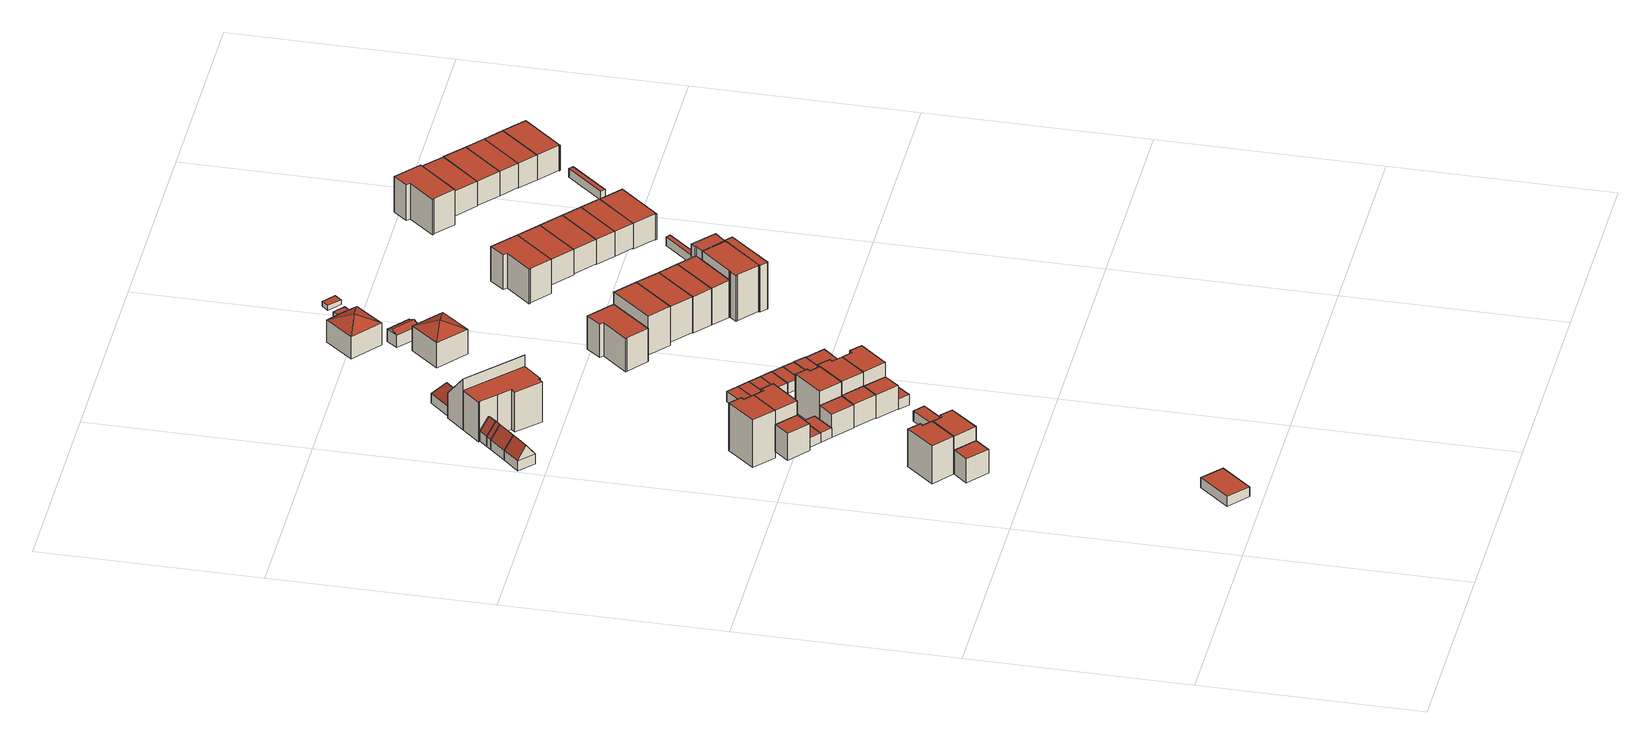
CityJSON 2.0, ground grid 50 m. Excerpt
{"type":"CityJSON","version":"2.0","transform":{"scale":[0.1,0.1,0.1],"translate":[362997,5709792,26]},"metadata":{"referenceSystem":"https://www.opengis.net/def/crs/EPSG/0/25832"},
"CityObjects":{
"building1":{"type":"Building","attributes":{"Geometrietyp2DReferenz":"3000","Gemeindeschluessel":"05513000","function":"31001_2463","roofType":"1000","measuredHeight":2.49},"address":[{"country":"Germany","locality":"Gelsenkirchen","thoroughfareNumber":"165","thoroughfareName":"Am Bugapark"}],"geometry":[{"type":"Solid","lod":"2","boundaries":[[[[0,1,2,3]],[[4,5,1,0]],[[6,7,5,4]],[[3,2,7,6]],[[4,0,3,6]],[[1,5,7,2]]]],"semantics":{"surfaces":[{"type":"WallSurface"},{"type":"RoofSurface"},{"type":"GroundSurface"}],"values":[[0,0,0,0,1,2]]}}]},
"building2":{"type":"Building","attributes":{"Geometrietyp2DReferenz":"3000","Gemeindeschluessel":"05513000","function":"31001_1010","roofType":"1000","measuredHeight":5.99,"storeysAboveGround":2},"address":[{"country":"Germany","locality":"Gelsenkirchen","thoroughfareNumber":"150","thoroughfareName":"Am Bugapark"}],"geometry":[{"type":"Solid","lod":"2","boundaries":[[[[8,9,10,11]],[[12,13,9,8]],[[14,15,13,12]],[[11,10,15,14]],[[12,8,11,14]],[[9,13,15,10]]]],"semantics":{"surfaces":[{"type":"WallSurface"},{"type":"RoofSurface"},{"type":"GroundSurface"}],"values":[[0,0,0,0,1,2]]}}]},
"building3":{"type":"Building","attributes":{"Geometrietyp2DReferenz":"3000","Gemeindeschluessel":"05513000","function":"31001_1010","roofType":"1000","measuredHeight":9.59,"storeysAboveGround":3},"address":[{"country":"Germany","locality":"Gelsenkirchen","thoroughfareNumber":"152","thoroughfareName":"Am Bugapark"}],"geometry":[{"type":"Solid","lod":"2","boundaries":[[[[16,17,18,19]],[[20,21,17,16]],[[22,23,21,20]],[[24,25,23,22]],[[26,27,25,24]],[[19,18,27,26]],[[24,22,20,16,19,26]],[[17,21,23,25,27,18]]]],"semantics":{"surfaces":[{"type":"WallSurface"},{"type":"RoofSurface"},{"type":"GroundSurface"}],"values":[[0,0,0,0,0,0,1,2]]}}]},
"building4":{"type":"Building","attributes":{"Geometrietyp2DReferenz":"3000","Gemeindeschluessel":"05513000","function":"31001_1010","roofType":"1000","measuredHeight":9.62,"storeysAboveGround":3},"address":[{"country":"Germany","locality":"Gelsenkirchen","thoroughfareNumber":"150a","thoroughfareName":"Am Bugapark"},{"country":"Germany","locality":"Gelsenkirchen","thoroughfareNumber":"150","thoroughfareName":"Am Bugapark"}],"geometry":[{"type":"Solid","lod":"2","boundaries":[[[[28,29,30,31]],[[32,33,29,28]],[[34,35,33,32]],[[36,37,35,34]],[[38,39,37,36]],[[31,30,39,38]],[[36,34,32,28,31,38]],[[29,33,35,37,39,30]]]],"semantics":{"surfaces":[{"type":"WallSurface"},{"type":"RoofSurface"},{"type":"GroundSurface"}],"values":[[0,0,0,0,0,0,1,2]]}}]},
"building5":{"type":"Building","attributes":{"Geometrietyp2DReferenz":"3000","Gemeindeschluessel":"05513000","function":"31001_1010","roofType":"1000","measuredHeight":6.78,"storeysAboveGround":2},"address":[{"country":"Germany","locality":"Gelsenkirchen","thoroughfareNumber":"146","thoroughfareName":"Am Bugapark"}],"geometry":[{"type":"Solid","lod":"2","boundaries":[[[[40,41,42,43]],[[44,45,41,40]],[[46,47,45,44]],[[43,42,47,46]],[[44,40,43,46]],[[41,45,47,42]]]],"semantics":{"surfaces":[{"type":"WallSurface"},{"type":"RoofSurface"},{"type":"GroundSurface"}],"values":[[0,0,0,0,1,2]]}}]},
"building6":{"type":"Building","attributes":{"Geometrietyp2DReferenz":"3000","Gemeindeschluessel":"05513000","function":"31001_1010","roofType":"1000","measuredHeight":12.05,"storeysAboveGround":3},"address":[{"country":"Germany","locality":"Gelsenkirchen","thoroughfareNumber":"148","thoroughfareName":"Am Bugapark"}],"geometry":[{"type":"Solid","lod":"2","boundaries":[[[[48,49,50,51]],[[52,53,49,48]],[[54,55,53,52]],[[56,57,55,54]],[[58,59,57,56]],[[51,50,59,58]],[[56,54,52,48,51,58]],[[49,53,55,57,59,50]]]],"semantics":{"surfaces":[{"type":"WallSurface"},{"type":"RoofSurface"},{"type":"GroundSurface"}],"values":[[0,0,0,0,0,0,1,2]]}}]},
"building7":{"type":"Building","attributes":{"Geometrietyp2DReferenz":"3000","Gemeindeschluessel":"05513000","function":"31001_2463","roofType":"1000","measuredHeight":2.46},"address":[{"country":"Germany","locality":"Gelsenkirchen","thoroughfareNumber":"146","thoroughfareName":"Am Bugapark"}],"geometry":[{"type":"Solid","lod":"2","boundaries":[[[[60,61,62,63]],[[64,65,61,60]],[[66,67,65,64]],[[63,62,67,66]],[[64,60,63,66]],[[61,65,67,62]]]],"semantics":{"surfaces":[{"type":"WallSurface"},{"type":"RoofSurface"},{"type":"GroundSurface"}],"values":[[0,0,0,0,1,2]]}}]},
"building8":{"type":"Building","attributes":{"Geometrietyp2DReferenz":"3000","Gemeindeschluessel":"05513000","function":"31001_2463","roofType":"1000","measuredHeight":2.48},"address":[{"country":"Germany","locality":"Gelsenkirchen","thoroughfareNumber":"144","thoroughfareName":"Am Bugapark"}],"geometry":[{"type":"Solid","lod":"2","boundaries":[[[[68,69,61,60]],[[70,71,69,68]],[[64,65,71,70]],[[60,61,65,64]],[[70,68,60,64]],[[69,71,65,61]]]],"semantics":{"surfaces":[{"type":"WallSurface"},{"type":"RoofSurface"},{"type":"GroundSurface"}],"values":[[0,0,0,0,1,2]]}}]},
"building9":{"type":"Building","attributes":{"Geometrietyp2DReferenz":"3000","Gemeindeschluessel":"05513000","function":"31001_1010","roofType":"1000","measuredHeight":10.82,"storeysAboveGround":3},"address":[{"country":"Germany","locality":"Gelsenkirchen","thoroughfareNumber":"146","thoroughfareName":"Am Bugapark"}],"geometry":[{"type":"Solid","lod":"2","boundaries":[[[[72,73,74,54]],[[75,76,73,72]],[[77,78,76,75]],[[79,80,78,77]],[[56,81,80,79]],[[54,74,81,56]],[[79,77,75,72,54,56]],[[73,76,78,80,81,74]]]],"semantics":{"surfaces":[{"type":"WallSurface"},{"type":"RoofSurface"},{"type":"GroundSurface"}],"values":[[0,0,0,0,0,0,1,2]]}}]},
"building10":{"type":"Building","attributes":{"Geometrietyp2DReferenz":"3000","Gemeindeschluessel":"05513000","function":"31001_1010","roofType":"1000","measuredHeight":5.93,"storeysAboveGround":2},"address":[{"country":"Germany","locality":"Gelsenkirchen","thoroughfareNumber":"144","thoroughfareName":"Am Bugapark"}],"geometry":[{"type":"Solid","lod":"2","boundaries":[[[[82,83,84,85]],[[86,87,83,82]],[[88,71,87,86]],[[85,84,71,88]],[[86,82,85,88]],[[83,87,71,84]]]],"semantics":{"surfaces":[{"type":"WallSurface"},{"type":"RoofSurface"},{"type":"GroundSurface"}],"values":[[0,0,0,0,1,2]]}}]},
"building11":{"type":"Building","attributes":{"Geometrietyp2DReferenz":"3000","Gemeindeschluessel":"05513000","function":"31001_2463","roofType":"1000","measuredHeight":2.46},"address":[{"country":"Germany","locality":"Gelsenkirchen","thoroughfareNumber":"142","thoroughfareName":"Am Bugapark"}],"geometry":[{"type":"Solid","lod":"2","boundaries":[[[[89,90,91,92]],[[93,94,90,89]],[[95,96,94,93]],[[92,91,96,95]],[[93,89,92,95]],[[90,94,96,91]]]],"semantics":{"surfaces":[{"type":"WallSurface"},{"type":"RoofSurface"},{"type":"GroundSurface"}],"values":[[0,0,0,0,1,2]]}}]},
"building12":{"type":"Building","attributes":{"Geometrietyp2DReferenz":"3000","Gemeindeschluessel":"05513000","function":"31001_1010","roofType":"1000","measuredHeight":5.94,"storeysAboveGround":2},"address":[{"country":"Germany","locality":"Gelsenkirchen","thoroughfareNumber":"142","thoroughfareName":"Am Bugapark"}],"geometry":[{"type":"Solid","lod":"2","boundaries":[[[[97,98,99,100]],[[101,102,98,97]],[[103,104,102,101]],[[100,99,104,103]],[[101,97,100,103]],[[98,102,104,99]]]],"semantics":{"surfaces":[{"type":"WallSurface"},{"type":"RoofSurface"},{"type":"GroundSurface"}],"values":[[0,0,0,0,1,2]]}}]},
"building13":{"type":"Building","attributes":{"Geometrietyp2DReferenz":"3000","Gemeindeschluessel":"05513000","function":"31001_1010","roofType":"1000","measuredHeight":9.62,"storeysAboveGround":3},"address":[{"country":"Germany","locality":"Gelsenkirchen","thoroughfareNumber":"144","thoroughfareName":"Am Bugapark"}],"geometry":[{"type":"Solid","lod":"2","boundaries":[[[[105,106,107,108]],[[109,110,106,105]],[[111,112,110,109]],[[113,114,112,111]],[[115,116,114,113]],[[117,118,116,115]],[[108,107,118,117]],[[115,113,111,109,105,108,117]],[[106,110,112,114,116,118,107]]]],"semantics":{"surfaces":[{"type":"WallSurface"},{"type":"RoofSurface"},{"type":"GroundSurface"}],"values":[[0,0,0,0,0,0,0,1,2]]}}]},
"building14":{"type":"Building","attributes":{"Geometrietyp2DReferenz":"3000","Gemeindeschluessel":"05513000","function":"31001_2140","roofType":"3100","measuredHeight":5.55},"address":[{"country":"Germany","locality":"Gelsenkirchen","thoroughfareNumber":"25","thoroughfareName":"Nordsternstraße"}],"geometry":[{"type":"Solid","lod":"2","boundaries":[[[[119,120,121,122]],[[123,124,120,119]],[[125,126,124,123]],[[122,121,126,125]],[[119,127,123]],[[125,128,122]],[[122,128,127,119]],[[123,127,128,125]],[[120,124,126,121]]]],"semantics":{"surfaces":[{"type":"WallSurface"},{"type":"RoofSurface"},{"type":"GroundSurface"}],"values":[[0,0,0,0,0,0,1,1,2]]}}]},
"building15":{"type":"Building","attributes":{"Geometrietyp2DReferenz":"3000","Gemeindeschluessel":"05513000","function":"31001_1010","roofType":"1000","measuredHeight":5.93,"storeysAboveGround":2},"address":[{"country":"Germany","locality":"Gelsenkirchen","thoroughfareNumber":"140","thoroughfareName":"Am Bugapark"}],"geometry":[{"type":"Solid","lod":"2","boundaries":[[[[129,130,131,132]],[[133,134,130,129]],[[135,136,134,133]],[[132,131,136,135]],[[133,129,132,135]],[[130,134,136,131]]]],"semantics":{"surfaces":[{"type":"WallSurface"},{"type":"RoofSurface"},{"type":"GroundSurface"}],"values":[[0,0,0,0,1,2]]}}]},
"building16":{"type":"Building","attributes":{"Geometrietyp2DReferenz":"3000","Gemeindeschluessel":"05513000","function":"31001_1010","roofType":"1000","measuredHeight":9.62,"storeysAboveGround":3},"address":[{"country":"Germany","locality":"Gelsenkirchen","thoroughfareNumber":"142","thoroughfareName":"Am Bugapark"}],"geometry":[{"type":"Solid","lod":"2","boundaries":[[[[137,138,139,140]],[[141,142,138,137]],[[143,144,142,141]],[[145,146,144,143]],[[147,148,146,145]],[[140,139,148,147]],[[145,143,141,137,140,147]],[[138,142,144,146,148,139]]]],"semantics":{"surfaces":[{"type":"WallSurface"},{"type":"RoofSurface"},{"type":"GroundSurface"}],"values":[[0,0,0,0,0,0,1,2]]}}]},
"building17":{"type":"Building","attributes":{"Geometrietyp2DReferenz":"3000","Gemeindeschluessel":"05513000","function":"31001_2463","roofType":"1000","measuredHeight":2.64},"address":[{"country":"Germany","locality":"Gelsenkirchen","thoroughfareNumber":"140","thoroughfareName":"Am Bugapark"}],"geometry":[{"type":"Solid","lod":"2","boundaries":[[[[149,150,151,152]],[[153,154,150,149]],[[155,156,154,153]],[[152,151,156,155]],[[153,149,152,155]],[[150,154,156,151]]]],"semantics":{"surfaces":[{"type":"WallSurface"},{"type":"RoofSurface"},{"type":"GroundSurface"}],"values":[[0,0,0,0,1,2]]}}]},
"building18":{"type":"Building","attributes":{"Geometrietyp2DReferenz":"3000","Gemeindeschluessel":"05513000","function":"31001_2140","roofType":"3100","measuredHeight":5.56},"address":[{"country":"Germany","locality":"Gelsenkirchen","thoroughfareNumber":"24","thoroughfareName":"Nordsternstraße"}],"geometry":[{"type":"Solid","lod":"2","boundaries":[[[[122,121,157,158]],[[125,126,121,122]],[[159,160,126,125]],[[158,157,160,159]],[[122,128,125]],[[159,161,158]],[[158,161,128,122]],[[125,128,161,159]],[[121,126,160,157]]]],"semantics":{"surfaces":[{"type":"WallSurface"},{"type":"RoofSurface"},{"type":"GroundSurface"}],"values":[[0,0,0,0,0,0,1,1,2]]}}]},
"building19":{"type":"Building","attributes":{"Geometrietyp2DReferenz":"3000","Gemeindeschluessel":"05513000","function":"31001_2463","roofType":"1000","measuredHeight":2.56},"address":[{"country":"Germany","locality":"Gelsenkirchen","thoroughfareNumber":"148","thoroughfareName":"Am Bugapark"}],"geometry":[{"type":"Solid","lod":"2","boundaries":[[[[162,163,164,165]],[[166,167,163,162]],[[168,169,167,166]],[[165,164,169,168]],[[166,162,165,168]],[[163,167,169,164]]]],"semantics":{"surfaces":[{"type":"WallSurface"},{"type":"RoofSurface"},{"type":"GroundSurface"}],"values":[[0,0,0,0,1,2]]}}]},
"building20":{"type":"Building","attributes":{"Geometrietyp2DReferenz":"3000","Gemeindeschluessel":"05513000","function":"31001_1010","roofType":"1000","measuredHeight":9.62,"storeysAboveGround":3},"address":[{"country":"Germany","locality":"Gelsenkirchen","thoroughfareNumber":"140","thoroughfareName":"Am Bugapark"}],"geometry":[{"type":"Solid","lod":"2","boundaries":[[[[170,171,144,143]],[[172,173,171,170]],[[174,175,173,172]],[[176,177,175,174]],[[178,179,177,176]],[[143,144,179,178]],[[176,174,172,170,143,178]],[[171,173,175,177,179,144]]]],"semantics":{"surfaces":[{"type":"WallSurface"},{"type":"RoofSurface"},{"type":"GroundSurface"}],"values":[[0,0,0,0,0,0,1,2]]}}]},
"building21":{"type":"Building","attributes":{"Geometrietyp2DReferenz":"3000","Gemeindeschluessel":"05513000","function":"31001_2463","roofType":"1000","measuredHeight":2.57},"address":[{"country":"Germany","locality":"Gelsenkirchen","thoroughfareNumber":"148","thoroughfareName":"Am Bugapark"}],"geometry":[{"type":"Solid","lod":"2","boundaries":[[[[180,181,163,162]],[[182,183,181,180]],[[166,167,183,182]],[[162,163,167,166]],[[182,180,162,166]],[[181,183,167,163]]]],"semantics":{"surfaces":[{"type":"WallSurface"},{"type":"RoofSurface"},{"type":"GroundSurface"}],"values":[[0,0,0,0,1,2]]}}]},
"building22":{"type":"Building","attributes":{"Geometrietyp2DReferenz":"3000","Gemeindeschluessel":"05513000","function":"51009_1610","roofType":"3100","measuredHeight":5.55},"geometry":[{"type":"Solid","lod":"2","boundaries":[[[[158,157,184,185]],[[159,160,157,158]],[[186,187,160,159]],[[185,184,187,186]],[[158,161,159]],[[186,188,185]],[[185,188,161,158]],[[159,161,188,186]],[[157,160,187,184]]]],"semantics":{"surfaces":[{"type":"WallSurface"},{"type":"RoofSurface"},{"type":"GroundSurface"}],"values":[[0,0,0,0,0,0,1,1,2]]}}]},
"building23":{"type":"Building","attributes":{"Geometrietyp2DReferenz":"3000","Gemeindeschluessel":"05513000","function":"31001_2463","roofType":"1000","measuredHeight":2.57},"address":[{"country":"Germany","locality":"Gelsenkirchen","thoroughfareNumber":"148","thoroughfareName":"Am Bugapark"}],"geometry":[{"type":"Solid","lod":"2","boundaries":[[[[189,190,181,180]],[[191,192,190,189]],[[193,194,192,191]],[[180,181,194,193]],[[191,189,180,193]],[[190,192,194,181]]]],"semantics":{"surfaces":[{"type":"WallSurface"},{"type":"RoofSurface"},{"type":"GroundSurface"}],"values":[[0,0,0,0,1,2]]}}]},
"building24":{"type":"Building","attributes":{"Geometrietyp2DReferenz":"3000","Gemeindeschluessel":"05513000","function":"31001_2140","roofType":"3100","measuredHeight":5.54},"address":[{"country":"Germany","locality":"Gelsenkirchen","thoroughfareNumber":"24","thoroughfareName":"Nordsternstraße"}],"geometry":[{"type":"Solid","lod":"2","boundaries":[[[[185,184,195,196]],[[186,187,184,185]],[[197,198,187,186]],[[196,195,198,197]],[[185,188,186]],[[197,199,196]],[[196,199,188,185]],[[186,188,199,197]],[[184,187,198,195]]]],"semantics":{"surfaces":[{"type":"WallSurface"},{"type":"RoofSurface"},{"type":"GroundSurface"}],"values":[[0,0,0,0,0,0,1,1,2]]}}]},
"building25":{"type":"Building","attributes":{"Geometrietyp2DReferenz":"3000","Gemeindeschluessel":"05513000","function":"31001_2463","roofType":"1000","measuredHeight":2.56},"address":[{"country":"Germany","locality":"Gelsenkirchen","thoroughfareNumber":"148","thoroughfareName":"Am Bugapark"}],"geometry":[{"type":"Solid","lod":"2","boundaries":[[[[200,201,202,189]],[[203,204,201,200]],[[205,206,204,203]],[[191,207,206,205]],[[189,202,207,191]],[[205,203,200,189,191]],[[201,204,206,207,202]]]],"semantics":{"surfaces":[{"type":"WallSurface"},{"type":"RoofSurface"},{"type":"GroundSurface"}],"values":[[0,0,0,0,0,1,2]]}}]},
"building26":{"type":"Building","attributes":{"Geometrietyp2DReferenz":"3000","Gemeindeschluessel":"05513000","function":"31001_2463","roofType":"1000","measuredHeight":2.57},"address":[{"country":"Germany","locality":"Gelsenkirchen","thoroughfareNumber":"148","thoroughfareName":"Am Bugapark"}],"geometry":[{"type":"Solid","lod":"2","boundaries":[[[[208,209,210,203]],[[211,212,209,208]],[[205,213,212,211]],[[203,210,213,205]],[[211,208,203,205]],[[209,212,213,210]]]],"semantics":{"surfaces":[{"type":"WallSurface"},{"type":"RoofSurface"},{"type":"GroundSurface"}],"values":[[0,0,0,0,1,2]]}}]},
"building27":{"type":"Building","attributes":{"Geometrietyp2DReferenz":"3000","Gemeindeschluessel":"05513000","function":"31001_2463","roofType":"1000","measuredHeight":2.58},"address":[{"country":"Germany","locality":"Gelsenkirchen","thoroughfareNumber":"142","thoroughfareName":"Am Bugapark"}],"geometry":[{"type":"Solid","lod":"2","boundaries":[[[[214,215,209,208]],[[216,217,215,214]],[[211,212,217,216]],[[208,209,212,211]],[[216,214,208,211]],[[215,217,212,209]]]],"semantics":{"surfaces":[{"type":"WallSurface"},{"type":"RoofSurface"},{"type":"GroundSurface"}],"values":[[0,0,0,0,1,2]]}}]},
"building28":{"type":"Building","attributes":{"Geometrietyp2DReferenz":"3000","Gemeindeschluessel":"05513000","function":"31001_2463","roofType":"1000","measuredHeight":2.54},"address":[{"country":"Germany","locality":"Gelsenkirchen","thoroughfareNumber":"142","thoroughfareName":"Am Bugapark"}],"geometry":[{"type":"Solid","lod":"2","boundaries":[[[[218,219,220,221]],[[222,223,219,218]],[[216,224,223,222]],[[221,220,224,216]],[[222,218,221,216]],[[219,223,224,220]]]],"semantics":{"surfaces":[{"type":"WallSurface"},{"type":"RoofSurface"},{"type":"GroundSurface"}],"values":[[0,0,0,0,1,2]]}}]},
"building29":{"type":"Building","attributes":{"Geometrietyp2DReferenz":"3000","Gemeindeschluessel":"05513000","function":"31001_1010","roofType":"9999","measuredHeight":10.12,"storeysAboveGround":3},"address":[{"country":"Germany","locality":"Gelsenkirchen","thoroughfareNumber":"24","thoroughfareName":"Nordsternstraße"}],"geometry":[{"type":"Solid","lod":"2","boundaries":[[[[225,226,227,228,229,230,231,232,233,234]],[[232,235,236,233]],[[231,237,235,232]],[[230,238,237,231]],[[229,239,238,230]],[[228,240,239,229]],[[227,241,240,228]],[[226,242,241,227]],[[225,243,242,226]],[[234,244,243,225]],[[233,236,244,234]],[[235,237,238,239,240,241,242,243,244,236]]]],"semantics":{"surfaces":[{"type":"RoofSurface"},{"type":"WallSurface"},{"type":"GroundSurface"}],"values":[[0,1,1,1,1,1,1,1,1,1,1,2]]}}]},
"building30":{"type":"Building","attributes":{"Geometrietyp2DReferenz":"3000","Gemeindeschluessel":"05513000","function":"51009_1611","roofType":"1000","measuredHeight":2.33},"geometry":[{"type":"Solid","lod":"2","boundaries":[[[[245,246,247,248]],[[249,250,246,245]],[[251,252,250,249]],[[253,254,252,251]],[[248,247,254,253]],[[251,249,245,248,253]],[[246,250,252,254,247]]]],"semantics":{"surfaces":[{"type":"WallSurface"},{"type":"RoofSurface"},{"type":"GroundSurface"}],"values":[[0,0,0,0,0,1,2]]}}]},
"building31":{"type":"Building","attributes":{"Geometrietyp2DReferenz":"3000","Gemeindeschluessel":"05513000","function":"31001_1010","roofType":"2100","measuredHeight":12.99,"storeysAboveGround":3},"address":[{"country":"Germany","locality":"Gelsenkirchen","thoroughfareNumber":"23","thoroughfareName":"Nordsternstraße"}],"geometry":[{"type":"Solid","lod":"2","boundaries":[[[[255,235,256,257]],[[258,236,235,255]],[[259,260,236,258]],[[261,262,260,259]],[[263,264,262,261]],[[265,266,264,263]],[[267,268,266,265]],[[269,270,268,267]],[[271,272,270,269]],[[257,256,272,271]],[[269,267,265,263,261,259,258,255,257,271]],[[235,236,260,262,264,266,268,270,272,256]]]],"semantics":{"surfaces":[{"type":"WallSurface"},{"type":"RoofSurface"},{"type":"GroundSurface"}],"values":[[0,0,0,0,0,0,0,0,0,0,1,2]]}}]},
"building32":{"type":"Building","attributes":{"Geometrietyp2DReferenz":"3000","Gemeindeschluessel":"05513000","function":"31001_1310","roofType":"5000","measuredHeight":5.5,"storeysAboveGround":1},"address":[{"country":"Germany","locality":"Gelsenkirchen","thoroughfareNumber":"23","thoroughfareName":"Nordsternstraße"}],"geometry":[{"type":"Solid","lod":"2","boundaries":[[[[273,274,262,275]],[[276,277,274,273]],[[278,264,277,276]],[[275,262,264,278]],[[273,279,276]],[[278,280,275]],[[275,280,279,273]],[[276,279,280,278]],[[274,277,264,262]]]],"semantics":{"surfaces":[{"type":"WallSurface"},{"type":"RoofSurface"},{"type":"GroundSurface"}],"values":[[0,0,0,0,1,0,1,1,2]]}}]},
"building33":{"type":"Building","attributes":{"Geometrietyp2DReferenz":"3000","Gemeindeschluessel":"05513000","function":"31001_1010","roofType":"1000","measuredHeight":8.45,"storeysAboveGround":2},"address":[{"country":"Germany","locality":"Gelsenkirchen","thoroughfareNumber":"138","thoroughfareName":"Am Bugapark"}],"geometry":[{"type":"Solid","lod":"2","boundaries":[[[[281,282,283,284]],[[285,286,282,281]],[[287,288,286,285]],[[289,290,288,287]],[[291,292,290,289]],[[293,294,292,291]],[[295,296,294,293]],[[284,283,296,295]],[[293,291,289,287,285,281,284,295]],[[282,286,288,290,292,294,296,283]]]],"semantics":{"surfaces":[{"type":"WallSurface"},{"type":"RoofSurface"},{"type":"GroundSurface"}],"values":[[0,0,0,0,0,0,0,0,1,2]]}}]},
"building34":{"type":"Building","attributes":{"Geometrietyp2DReferenz":"3000","Gemeindeschluessel":"05513000","function":"31001_1010","roofType":"1000","measuredHeight":9.75,"storeysAboveGround":3},"address":[{"country":"Germany","locality":"Gelsenkirchen","thoroughfareNumber":"136","thoroughfareName":"Am Bugapark"}],"geometry":[{"type":"Solid","lod":"2","boundaries":[[[[297,298,299,300]],[[301,302,298,297]],[[303,304,302,301]],[[300,299,304,303]],[[301,297,300,303]],[[298,302,304,299]]]],"semantics":{"surfaces":[{"type":"WallSurface"},{"type":"RoofSurface"},{"type":"GroundSurface"}],"values":[[0,0,0,0,1,2]]}}]},
"building35":{"type":"Building","attributes":{"Geometrietyp2DReferenz":"3000","Gemeindeschluessel":"05513000","function":"31001_1010","roofType":"1000","measuredHeight":9.12,"storeysAboveGround":3},"address":[{"country":"Germany","locality":"Gelsenkirchen","thoroughfareNumber":"134a","thoroughfareName":"Am Bugapark"},{"country":"Germany","locality":"Gelsenkirchen","thoroughfareNumber":"134","thoroughfareName":"Am Bugapark"}],"geometry":[{"type":"Solid","lod":"2","boundaries":[[[[305,306,307,297]],[[308,309,306,305]],[[310,311,309,308]],[[297,307,311,310]],[[308,305,297,310]],[[306,309,311,307]]]],"semantics":{"surfaces":[{"type":"WallSurface"},{"type":"RoofSurface"},{"type":"GroundSurface"}],"values":[[0,0,0,0,1,2]]}}]},
"building36":{"type":"Building","attributes":{"Geometrietyp2DReferenz":"3000","Gemeindeschluessel":"05513000","function":"31001_1010","roofType":"1000","measuredHeight":9.18,"storeysAboveGround":3},"address":[{"country":"Germany","locality":"Gelsenkirchen","thoroughfareNumber":"132","thoroughfareName":"Am Bugapark"}],"geometry":[{"type":"Solid","lod":"2","boundaries":[[[[312,313,314,315]],[[316,317,313,312]],[[318,319,317,316]],[[315,314,319,318]],[[316,312,315,318]],[[313,317,319,314]]]],"semantics":{"surfaces":[{"type":"WallSurface"},{"type":"RoofSurface"},{"type":"GroundSurface"}],"values":[[0,0,0,0,1,2]]}}]},
"building37":{"type":"Building","attributes":{"Geometrietyp2DReferenz":"3000","Gemeindeschluessel":"05513000","function":"31001_1010","roofType":"1000","measuredHeight":9.25,"storeysAboveGround":3},"address":[{"country":"Germany","locality":"Gelsenkirchen","thoroughfareNumber":"130","thoroughfareName":"Am Bugapark"}],"geometry":[{"type":"Solid","lod":"2","boundaries":[[[[320,321,322,312]],[[323,324,321,320]],[[325,326,324,323]],[[327,328,326,325]],[[329,330,328,327]],[[331,332,330,329]],[[312,322,332,331]],[[329,327,325,323,320,312,331]],[[321,324,326,328,330,332,322]]]],"semantics":{"surfaces":[{"type":"WallSurface"},{"type":"RoofSurface"},{"type":"GroundSurface"}],"values":[[0,0,0,0,0,0,0,1,2]]}}]},
"building38":{"type":"Building","attributes":{"Geometrietyp2DReferenz":"3000","Gemeindeschluessel":"05513000","function":"31001_1010","roofType":"3500","measuredHeight":8.28,"storeysAboveGround":2},"address":[{"country":"Germany","locality":"Gelsenkirchen","thoroughfareNumber":"22","thoroughfareName":"Nordsternstraße"}],"geometry":[{"type":"Solid","lod":"2","boundaries":[[[[333,334,335,336]],[[337,338,334,333]],[[339,340,338,337]],[[336,335,340,339]],[[336,341,333]],[[333,341,337]],[[337,341,339]],[[339,341,336]],[[334,338,340,335]]]],"semantics":{"surfaces":[{"type":"WallSurface"},{"type":"RoofSurface"},{"type":"GroundSurface"}],"values":[[0,0,0,0,1,1,1,1,2]]}}]},
"building39":{"type":"Building","attributes":{"Gemeindeschluessel":"05513000","Geometrietyp2DReferenz":"3000","function":"31001_1010"},"address":[{"country":"Germany","locality":"Gelsenkirchen","thoroughfareNumber":"128b","thoroughfareName":"Am Bugapark"},{"country":"Germany","locality":"Gelsenkirchen","thoroughfareNumber":"128","thoroughfareName":"Am Bugapark"},{"country":"Germany","locality":"Gelsenkirchen","thoroughfareNumber":"128a","thoroughfareName":"Am Bugapark"}],"children":["building39-1","building39-2"]},
"building39-1":{"type":"BuildingPart","attributes":{"roofType":"1000","measuredHeight":11.68,"storeysAboveGround":4},"parents":["building39"],"geometry":[{"type":"Solid","lod":"2","boundaries":[[[[342,343,344,345]],[[346,347,343,342]],[[348,349,347,346]],[[350,351,349,348]],[[352,353,351,350]],[[354,355,353,352]],[[356,330,355,354]],[[357,328,330,356]],[[358,326,328,357]],[[359,360,326,358]],[[345,344,361,362]],[[359,358,357,356,354,352,350,348,346,342,345,362]],[[343,347,349,351,353,355,330,328,326,360,361,344]],[[359,362,361,360]]]],"semantics":{"surfaces":[{"type":"WallSurface"},{"type":"RoofSurface"},{"type":"GroundSurface"},{"type":"ClosureSurface"}],"values":[[0,0,0,0,0,0,0,0,0,0,0,1,2,3]]}}]},
"building39-2":{"type":"BuildingPart","attributes":{"roofType":"1000","measuredHeight":11.83,"storeysAboveGround":4},"address":[{"country":"Germany","locality":"Gelsenkirchen","thoroughfareNumber":"128b","thoroughfareName":"Am Bugapark"}],"parents":["building39"],"geometry":[{"type":"MultiSurface","lod":"2","boundaries":[[[363,364,365,366]],[[367,368,364,363]],[[369,370,368,367]],[[371,372,370,369]],[[373,374,372,371]],[[375,376,374,373]],[[371,369,367,363,366,375,373]],[[365,364,368,370,372,374,376]],[[361,360,365,376]],[[375,366,359,362]],[[362,359,360,361]]],"semantics":{"surfaces":[{"type":"WallSurface"},{"type":"RoofSurface"},{"type":"GroundSurface"},{"type":"ClosureSurface"}],"values":[0,0,0,0,0,0,1,2,0,0,3]}}]},
"building40":{"type":"Building","attributes":{"Gemeindeschluessel":"05513000","Geometrietyp2DReferenz":"3000","function":"31001_1010"},"address":[{"country":"Germany","locality":"Gelsenkirchen","thoroughfareNumber":"21","thoroughfareName":"Nordsternstraße"}],"children":["building40-1","building40-2"]},
"building40-1":{"type":"BuildingPart","attributes":{"roofType":"3500","measuredHeight":7.46,"storeysAboveGround":2},"parents":["building40"],"geometry":[{"type":"MultiSurface","lod":"2","boundaries":[[[377,378,379,380]],[[381,382,378,377]],[[383,384,382,381]],[[385,386,387,388]],[[380,379,386,385]],[[381,377,389]],[[377,380,389]],[[380,385,389]],[[385,388,383,381,389]],[[378,382,384,387,386,379]],[[390,391,387,384]],[[383,388,392,393]],[[393,392,391,390]]],"semantics":{"surfaces":[{"type":"WallSurface"},{"type":"RoofSurface"},{"type":"GroundSurface"},{"type":"ClosureSurface"}],"values":[0,0,0,0,0,1,1,1,1,2,0,0,3]}}]},
"building40-2":{"type":"BuildingPart","attributes":{"roofType":"1000","measuredHeight":5.38,"storeysAboveGround":2},"address":[{"country":"Germany","locality":"Gelsenkirchen","thoroughfareNumber":"21","thoroughfareName":"Nordsternstraße"}],"parents":["building40"],"geometry":[{"type":"Solid","lod":"2","boundaries":[[[[394,395,396,397]],[[392,391,395,394]],[[397,396,390,393]],[[392,394,397,393]],[[395,391,390,396]],[[392,393,390,391]]]],"semantics":{"surfaces":[{"type":"WallSurface"},{"type":"RoofSurface"},{"type":"GroundSurface"},{"type":"ClosureSurface"}],"values":[[0,0,0,1,2,3]]}}]},
"building41":{"type":"Building","attributes":{"Geometrietyp2DReferenz":"3000","Gemeindeschluessel":"05513000","function":"31001_2463","roofType":"3100","measuredHeight":3.84,"storeysAboveGround":1},"address":[{"country":"Germany","locality":"Gelsenkirchen","thoroughfareNumber":"21","thoroughfareName":"Nordsternstraße"}],"geometry":[{"type":"Solid","lod":"2","boundaries":[[[[398,399,400,401]],[[402,403,399,398]],[[404,405,403,402]],[[401,400,405,404]],[[398,406,402]],[[404,407,401]],[[401,407,406,398]],[[402,406,407,404]],[[399,403,405,400]]]],"semantics":{"surfaces":[{"type":"WallSurface"},{"type":"RoofSurface"},{"type":"GroundSurface"}],"values":[[0,0,0,0,0,0,1,1,2]]}}]},
"building42":{"type":"Building","attributes":{"Geometrietyp2DReferenz":"3000","Gemeindeschluessel":"05513000","function":"51009_1610","roofType":"1000","measuredHeight":11.81},"geometry":[{"type":"Solid","lod":"2","boundaries":[[[[408,409,410,411]],[[412,413,409,408]],[[414,415,413,412]],[[363,364,415,414]],[[366,365,364,363]],[[416,417,365,366]],[[411,410,417,416]],[[366,363,414,412,408,411,416]],[[409,413,415,364,365,417,410]]]],"semantics":{"surfaces":[{"type":"WallSurface"},{"type":"RoofSurface"},{"type":"GroundSurface"}],"values":[[0,0,0,0,0,0,0,1,2]]}}]},
"building43":{"type":"Building","attributes":{"Geometrietyp2DReferenz":"3000","Gemeindeschluessel":"05513000","function":"31001_1010","roofType":"1000","measuredHeight":8.71,"storeysAboveGround":2},"address":[{"country":"Germany","locality":"Gelsenkirchen","thoroughfareNumber":"126","thoroughfareName":"Am Bugapark"}],"geometry":[{"type":"Solid","lod":"2","boundaries":[[[[418,419,420,421]],[[422,423,419,418]],[[424,425,423,422]],[[426,427,425,424]],[[428,429,427,426]],[[430,431,429,428]],[[432,433,431,430]],[[421,420,433,432]],[[430,428,426,424,422,418,421,432]],[[419,423,425,427,429,431,433,420]]]],"semantics":{"surfaces":[{"type":"WallSurface"},{"type":"RoofSurface"},{"type":"GroundSurface"}],"values":[[0,0,0,0,0,0,0,0,1,2]]}}]},
"building44":{"type":"Building","attributes":{"Geometrietyp2DReferenz":"3000","Gemeindeschluessel":"05513000","function":"31001_1010","roofType":"1000","measuredHeight":6.43,"storeysAboveGround":2},"address":[{"country":"Germany","locality":"Gelsenkirchen","thoroughfareNumber":"124","thoroughfareName":"Am Bugapark"}],"geometry":[{"type":"Solid","lod":"2","boundaries":[[[[434,435,436,424]],[[437,438,435,434]],[[426,439,438,437]],[[424,436,439,426]],[[437,434,424,426]],[[435,438,439,436]]]],"semantics":{"surfaces":[{"type":"WallSurface"},{"type":"RoofSurface"},{"type":"GroundSurface"}],"values":[[0,0,0,0,1,2]]}}]},
"building45":{"type":"Building","attributes":{"Geometrietyp2DReferenz":"3000","Gemeindeschluessel":"05513000","function":"31001_2620","roofType":"1000","measuredHeight":2.13},"address":[{"country":"Germany","locality":"Gelsenkirchen","thoroughfareNumber":"116","thoroughfareName":"Am Bugapark"}],"geometry":[{"type":"Solid","lod":"2","boundaries":[[[[440,441,442,443]],[[444,445,441,440]],[[446,447,445,444]],[[443,442,447,446]],[[444,440,443,446]],[[441,445,447,442]]]],"semantics":{"surfaces":[{"type":"WallSurface"},{"type":"RoofSurface"},{"type":"GroundSurface"}],"values":[[0,0,0,0,1,2]]}}]},
"building46":{"type":"Building","attributes":{"Geometrietyp2DReferenz":"3000","Gemeindeschluessel":"05513000","function":"31001_1310","roofType":"1000","measuredHeight":1.14,"storeysAboveGround":1},"address":[{"country":"Germany","locality":"Gelsenkirchen","thoroughfareNumber":"20","thoroughfareName":"Nordsternstraße"}],"geometry":[{"type":"Solid","lod":"2","boundaries":[[[[448,449,450,451]],[[452,453,449,448]],[[454,455,453,452]],[[451,450,455,454]],[[452,448,451,454]],[[449,453,455,450]]]],"semantics":{"surfaces":[{"type":"WallSurface"},{"type":"RoofSurface"},{"type":"GroundSurface"}],"values":[[0,0,0,0,1,2]]}}]},
"building47":{"type":"Building","attributes":{"Geometrietyp2DReferenz":"3000","Gemeindeschluessel":"05513000","function":"31001_1010","roofType":"1000","measuredHeight":6.21,"storeysAboveGround":2},"address":[{"country":"Germany","locality":"Gelsenkirchen","thoroughfareNumber":"122","thoroughfareName":"Am Bugapark"}],"geometry":[{"type":"Solid","lod":"2","boundaries":[[[[456,457,458,434]],[[459,460,457,456]],[[437,461,460,459]],[[434,458,461,437]],[[459,456,434,437]],[[457,460,461,458]]]],"semantics":{"surfaces":[{"type":"WallSurface"},{"type":"RoofSurface"},{"type":"GroundSurface"}],"values":[[0,0,0,0,1,2]]}}]},
"building48":{"type":"Building","attributes":{"Geometrietyp2DReferenz":"3000","Gemeindeschluessel":"05513000","function":"31001_1010","roofType":"1000","measuredHeight":6.31,"storeysAboveGround":2},"address":[{"country":"Germany","locality":"Gelsenkirchen","thoroughfareNumber":"120","thoroughfareName":"Am Bugapark"}],"geometry":[{"type":"Solid","lod":"2","boundaries":[[[[462,463,464,456]],[[465,466,463,462]],[[459,467,466,465]],[[456,464,467,459]],[[465,462,456,459]],[[463,466,467,464]]]],"semantics":{"surfaces":[{"type":"WallSurface"},{"type":"RoofSurface"},{"type":"GroundSurface"}],"values":[[0,0,0,0,1,2]]}}]},
"building49":{"type":"Building","attributes":{"Geometrietyp2DReferenz":"3000","Gemeindeschluessel":"05513000","function":"31001_1010","roofType":"1000","measuredHeight":6.28,"storeysAboveGround":2},"address":[{"country":"Germany","locality":"Gelsenkirchen","thoroughfareNumber":"118","thoroughfareName":"Am Bugapark"}],"geometry":[{"type":"Solid","lod":"2","boundaries":[[[[468,469,463,462]],[[470,471,469,468]],[[465,466,471,470]],[[462,463,466,465]],[[470,468,462,465]],[[469,471,466,463]]]],"semantics":{"surfaces":[{"type":"WallSurface"},{"type":"RoofSurface"},{"type":"GroundSurface"}],"values":[[0,0,0,0,1,2]]}}]},
"building50":{"type":"Building","attributes":{"Geometrietyp2DReferenz":"3000","Gemeindeschluessel":"05513000","function":"31001_1010","roofType":"1000","measuredHeight":6.44,"storeysAboveGround":2},"address":[{"country":"Germany","locality":"Gelsenkirchen","thoroughfareNumber":"116","thoroughfareName":"Am Bugapark"}],"geometry":[{"type":"Solid","lod":"2","boundaries":[[[[472,473,474,475]],[[476,477,473,472]],[[478,479,477,476]],[[480,481,479,478]],[[470,482,481,480]],[[475,474,482,470]],[[480,478,476,472,475,470]],[[473,477,479,481,482,474]]]],"semantics":{"surfaces":[{"type":"WallSurface"},{"type":"RoofSurface"},{"type":"GroundSurface"}],"values":[[0,0,0,0,0,0,1,2]]}}]},
"building51":{"type":"Building","attributes":{"Geometrietyp2DReferenz":"3000","Gemeindeschluessel":"05513000","function":"31001_1010","roofType":"1000","measuredHeight":9.03,"storeysAboveGround":2},"address":[{"country":"Germany","locality":"Gelsenkirchen","thoroughfareNumber":"114","thoroughfareName":"Am Bugapark"}],"geometry":[{"type":"Solid","lod":"2","boundaries":[[[[483,484,485,486]],[[487,488,484,483]],[[489,490,488,487]],[[491,492,490,489]],[[493,494,492,491]],[[495,496,494,493]],[[497,498,496,495]],[[486,485,498,497]],[[495,493,491,489,487,483,486,497]],[[484,488,490,492,494,496,498,485]]]],"semantics":{"surfaces":[{"type":"WallSurface"},{"type":"RoofSurface"},{"type":"GroundSurface"}],"values":[[0,0,0,0,0,0,0,0,1,2]]}}]},
"building52":{"type":"Building","attributes":{"Geometrietyp2DReferenz":"3000","Gemeindeschluessel":"05513000","function":"31001_1010","roofType":"1000","measuredHeight":6.31,"storeysAboveGround":2},"address":[{"country":"Germany","locality":"Gelsenkirchen","thoroughfareNumber":"112","thoroughfareName":"Am Bugapark"}],"geometry":[{"type":"Solid","lod":"2","boundaries":[[[[499,500,501,502]],[[503,504,500,499]],[[505,506,504,503]],[[502,501,506,505]],[[503,499,502,505]],[[500,504,506,501]]]],"semantics":{"surfaces":[{"type":"WallSurface"},{"type":"RoofSurface"},{"type":"GroundSurface"}],"values":[[0,0,0,0,1,2]]}}]},
"building53":{"type":"Building","attributes":{"Geometrietyp2DReferenz":"3000","Gemeindeschluessel":"05513000","function":"31001_2620","roofType":"1000","measuredHeight":2.11},"address":[{"country":"Germany","locality":"Gelsenkirchen","thoroughfareNumber":"104","thoroughfareName":"Am Bugapark"}],"geometry":[{"type":"Solid","lod":"2","boundaries":[[[[507,508,509,510]],[[511,512,508,507]],[[513,514,512,511]],[[510,509,514,513]],[[511,507,510,513]],[[508,512,514,509]]]],"semantics":{"surfaces":[{"type":"WallSurface"},{"type":"RoofSurface"},{"type":"GroundSurface"}],"values":[[0,0,0,0,1,2]]}}]},
"building54":{"type":"Building","attributes":{"Geometrietyp2DReferenz":"3000","Gemeindeschluessel":"05513000","function":"31001_1010","roofType":"1000","measuredHeight":6.22,"storeysAboveGround":2},"address":[{"country":"Germany","locality":"Gelsenkirchen","thoroughfareNumber":"110","thoroughfareName":"Am Bugapark"}],"geometry":[{"type":"Solid","lod":"2","boundaries":[[[[515,516,517,518]],[[519,520,516,515]],[[503,521,520,519]],[[518,517,521,503]],[[519,515,518,503]],[[516,520,521,517]]]],"semantics":{"surfaces":[{"type":"WallSurface"},{"type":"RoofSurface"},{"type":"GroundSurface"}],"values":[[0,0,0,0,1,2]]}}]},
"building55":{"type":"Building","attributes":{"Geometrietyp2DReferenz":"3000","Gemeindeschluessel":"05513000","function":"31001_1010","roofType":"1000","measuredHeight":6.19,"storeysAboveGround":2},"address":[{"country":"Germany","locality":"Gelsenkirchen","thoroughfareNumber":"108","thoroughfareName":"Am Bugapark"}],"geometry":[{"type":"Solid","lod":"2","boundaries":[[[[522,523,516,515]],[[524,525,523,522]],[[519,520,525,524]],[[515,516,520,519]],[[524,522,515,519]],[[523,525,520,516]]]],"semantics":{"surfaces":[{"type":"WallSurface"},{"type":"RoofSurface"},{"type":"GroundSurface"}],"values":[[0,0,0,0,1,2]]}}]},
"building56":{"type":"Building","attributes":{"Geometrietyp2DReferenz":"3000","Gemeindeschluessel":"05513000","function":"31001_1010","roofType":"1000","measuredHeight":6.28,"storeysAboveGround":2},"address":[{"country":"Germany","locality":"Gelsenkirchen","thoroughfareNumber":"106","thoroughfareName":"Am Bugapark"}],"geometry":[{"type":"Solid","lod":"2","boundaries":[[[[526,527,528,522]],[[529,530,527,526]],[[524,531,530,529]],[[522,528,531,524]],[[529,526,522,524]],[[527,530,531,528]]]],"semantics":{"surfaces":[{"type":"WallSurface"},{"type":"RoofSurface"},{"type":"GroundSurface"}],"values":[[0,0,0,0,1,2]]}}]},
"building57":{"type":"Building","attributes":{"Geometrietyp2DReferenz":"3000","Gemeindeschluessel":"05513000","function":"31001_1010","roofType":"1000","measuredHeight":6.4,"storeysAboveGround":2},"address":[{"country":"Germany","locality":"Gelsenkirchen","thoroughfareNumber":"104","thoroughfareName":"Am Bugapark"}],"geometry":[{"type":"Solid","lod":"2","boundaries":[[[[532,533,534,535]],[[536,537,533,532]],[[538,539,537,536]],[[540,541,539,538]],[[542,543,541,540]],[[535,534,543,542]],[[540,538,536,532,535,542]],[[533,537,539,541,543,534]]]],"semantics":{"surfaces":[{"type":"WallSurface"},{"type":"RoofSurface"},{"type":"GroundSurface"}],"values":[[0,0,0,0,0,0,1,2]]}}]}
},
"vertices":[
[142,71,129],[142,71,104],[97,110,104],[97,110,129],[84,2,129],[84,2,104],[39,41,129],[39,41,104],
[91,592,162],[91,592,102],[46,630,102],[46,630,162],[63,559,162],[63,559,102],[18,598,162],[18,598,102],
[79,709,197],[79,709,101],[54,731,101],[54,731,197],[74,703,197],[74,703,101],[93,687,197],[93,687,101],[46,631,197],[46,631,101],[1,668,197],[1,668,101],
[113,669,197],[113,669,101],[93,686,101],[93,686,197],[119,675,197],[119,675,101],[143,654,197],[143,654,101],[91,592,197],[91,592,101],[46,630,197],[46,630,101],
[111,981,161],[111,981,93],[66,1019,93],[66,1019,161],[83,948,161],[83,948,93],[38,986,161],[38,986,93],
[99,1099,197],[99,1099,76],[74,1120,76],[74,1120,197],[94,1092,197],[94,1092,76],[114,1075,197],[114,1075,76],[66,1019,197],[66,1019,76],[21,1058,197],[21,1058,76],
[145,975,125],[145,975,101],[122,994,101],[122,994,125],[106,929,125],[106,929,101],[83,948,125],[83,948,101],
[167,955,125],[167,955,101],[129,910,125],[129,910,101],
[134,1058,197],[134,1058,89],[114,1075,89],[139,1065,197],[139,1065,89],[164,1043,197],[164,1043,89],[111,981,197],[111,981,89],[66,1019,89],
[201,904,160],[201,904,101],[157,942,101],[157,942,160],[174,872,160],[174,872,101],[129,910,160],
[252,736,124],[252,736,99],[229,755,99],[229,755,124],[213,690,124],[213,690,99],[191,710,124],[191,710,99],
[246,866,161],[246,866,102],[202,904,102],[202,904,161],[218,834,161],[218,834,102],[174,872,161],[174,872,102],
[234,984,196],[234,984,100],[210,1005,100],[210,1005,196],[229,977,196],[229,977,100],[248,961,196],[248,961,100],[254,967,196],[254,967,100],[201,904,196],[201,904,100],[157,942,196],[157,942,100],
[34,1528,38],[34,1528,13],[68,1564,13],[68,1564,38],[1,1559,38],[1,1559,13],[35,1595,38],[35,1595,13],[18,1544,68],[51,1579,68],
[291,828,160],[291,828,101],[247,866,101],[247,866,160],[264,795,160],[264,795,101],[219,833,160],[219,833,101],
[279,945,196],[279,945,100],[255,967,100],[255,967,196],[274,939,196],[274,939,100],[294,922,196],[294,922,100],[246,866,196],[246,866,100],[202,904,196],[202,904,100],
[325,822,125],[325,822,99],[302,841,99],[302,841,125],[286,776,125],[286,776,99],[264,795,125],[264,795,99],
[101,1599,13],[101,1599,38],[68,1631,38],[68,1631,13],[85,1615,68],
[245,1136,124],[245,1136,98],[222,1155,98],[222,1155,124],[210,1094,124],[210,1094,98],[187,1114,124],[187,1114,98],
[314,905,196],[314,905,100],[320,911,196],[320,911,100],[344,890,196],[344,890,100],[291,828,196],[291,828,100],[247,866,196],[247,866,100],
[268,1117,124],[268,1117,98],[232,1075,124],[232,1075,98],
[111,1610,13],[111,1610,38],[78,1642,38],[78,1642,13],[95,1626,68],
[291,1097,124],[291,1097,98],[255,1055,124],[255,1055,98],[233,1075,124],[233,1075,98],
[128,1628,13],[128,1628,38],[95,1660,38],[95,1660,13],[111,1644,68],
[314,1078,124],[314,1078,99],[291,1097,99],[314,1077,124],[314,1077,99],[278,1036,124],[278,1036,99],[255,1055,99],
[337,1058,124],[337,1058,98],[314,1077,98],[301,1016,124],[301,1016,98],[278,1036,98],
[359,1039,124],[359,1039,98],[324,997,124],[324,997,98],
[382,1019,124],[382,1019,99],[360,1039,99],[360,1039,124],[347,977,124],[347,977,99],[324,997,99],
[95,1660,113],[128,1628,113],[153,1604,113],[144,1595,113],[194,1546,113],[203,1556,113],[207,1553,113],[245,1594,113],[130,1703,113],[92,1662,113],[245,1594,12],[130,1703,12],[207,1553,12],[203,1556,12],[194,1546,12],[144,1595,12],[153,1604,12],[128,1628,12],[95,1660,12],[92,1662,12],
[383,1020,122],[383,1020,98],[383,1019,98],[383,1019,122],[422,987,122],[422,987,98],[389,949,122],[389,949,98],[351,981,122],[351,981,98],
[245,1594,142],[283,1634,12],[283,1634,76],[130,1703,142],[168,1744,76],[168,1744,12],[171,1741,76],[171,1741,12],[204,1710,76],[204,1710,12],[229,1686,76],[229,1686,12],[238,1695,60],[238,1695,12],[289,1647,61],[289,1647,12],[279,1637,76],[279,1637,12],
[217,1790,36],[217,1790,12],[171,1741,36],[250,1758,36],[250,1758,12],[204,1710,36],[218,1757,67],[188,1725,67],
[364,1458,159],[364,1458,75],[371,1451,75],[371,1451,159],[391,1490,159],[391,1490,75],[445,1444,159],[445,1444,75],[370,1355,159],[370,1355,75],[325,1392,159],[325,1392,75],[324,1391,159],[324,1391,75],[322,1393,159],[322,1393,75],
[491,1405,190],[491,1405,92],[445,1444,92],[445,1444,190],[415,1316,190],[415,1316,92],[370,1355,190],[370,1355,92],
[536,1366,190],[536,1366,99],[491,1405,99],[461,1278,190],[461,1278,99],[416,1316,190],[416,1316,99],
[575,1334,190],[575,1334,98],[537,1366,98],[537,1366,190],[499,1245,190],[499,1245,98],[461,1277,190],[461,1277,98],
[612,1303,190],[612,1303,97],[575,1334,97],[614,1301,190],[614,1301,97],[600,1286,190],[600,1286,97],[537,1213,190],[537,1213,97],[536,1215,190],[536,1215,97],[500,1245,190],[500,1245,97],
[466,1816,74],[466,1816,11],[403,1869,11],[403,1869,74],[414,1752,74],[414,1752,11],[350,1805,74],[350,1805,11],[408,1810,94],
[569,1159,213],[569,1159,97],[568,1158,97],[568,1158,213],[526,1196,213],[526,1196,97],[525,1195,213],[525,1195,97],[523,1197,213],[523,1197,97],[536,1212,213],[536,1212,97],[535,1213,213],[535,1213,97],[536,1215,213],[537,1213,213],[600,1286,213],[647,1246,213],[647,1246,97],[571,1156,97],[571,1156,213],
[648,1248,214],[648,1248,96],[647,1246,96],[647,1246,214],[664,1234,214],[664,1234,96],[586,1142,214],[586,1142,96],[585,1142,214],[585,1142,96],[570,1155,214],[570,1155,96],[571,1156,214],[571,1156,96],
[349,1989,65],[349,1989,9],[413,1937,9],[413,1937,65],[401,2053,65],[401,2053,9],[426,2033,65],[426,2033,9],[465,2001,65],[465,2001,9],[449,2014,9],[449,2014,65],[407,1995,84],[426,2033,10],[449,2014,10],[449,2014,64],[426,2033,64],
[460,2026,64],[460,2026,10],[436,2046,10],[436,2046,64],
[475,1890,41],[475,1890,10],[428,1928,10],[428,1928,41],[455,1865,41],[455,1865,10],[409,1904,41],[409,1904,10],[465,1878,48],[418,1916,48],
[612,1303,214],[612,1303,96],[614,1301,96],[614,1301,214],[620,1313,214],[620,1313,96],[669,1271,214],[669,1271,96],[600,1286,214],[600,1286,96],
[579,1710,159],[579,1710,72],[587,1703,72],[587,1703,159],[606,1742,159],[606,1742,72],[660,1696,159],[660,1696,72],[584,1607,159],[584,1607,72],[540,1644,159],[540,1644,72],[539,1643,159],[539,1643,72],[537,1645,159],[537,1645,72],
[706,1657,159],[706,1657,94],[660,1696,94],[630,1568,159],[630,1568,94],[584,1607,94],
[786,1393,117],[786,1393,95],[777,1400,95],[777,1400,117],[715,1309,117],[715,1309,95],[706,1317,117],[706,1317,95],
[558,2067,22],[558,2067,10],[531,2089,10],[531,2089,22],[545,2051,22],[545,2051,10],[518,2074,22],[518,2074,10],
[752,1618,159],[752,1618,97],[706,1657,97],[676,1529,159],[676,1529,97],[630,1568,97],
[790,1586,159],[790,1586,96],[752,1618,96],[714,1497,159],[714,1497,96],[676,1529,96],
[828,1554,159],[828,1554,96],[752,1465,159],[752,1465,96],
[874,1514,159],[874,1514,94],[828,1553,94],[828,1553,159],[797,1424,159],[797,1424,94],[795,1426,159],[795,1426,94],[796,1427,159],[796,1427,94],[752,1465,94],
[794,1962,161],[794,1962,71],[801,1955,71],[801,1955,161],[821,1994,161],[821,1994,71],[875,1948,161],[875,1948,71],[798,1859,161],[798,1859,71],[755,1896,161],[755,1896,71],[754,1895,161],[754,1895,71],[751,1897,161],[751,1897,71],
[920,1909,157],[920,1909,94],[875,1948,94],[875,1948,157],[844,1820,157],[844,1820,94],[799,1858,157],[799,1858,94],
[1000,1646,115],[1000,1646,94],[991,1653,94],[991,1653,115],[929,1562,115],[929,1562,94],[920,1570,115],[920,1570,94],
[966,1870,157],[966,1870,95],[921,1909,95],[921,1909,157],[890,1781,157],[890,1781,95],[844,1820,95],
[1004,1838,157],[1004,1838,95],[928,1749,157],[928,1749,95],
[1042,1806,157],[1042,1806,94],[1004,1838,94],[966,1716,157],[966,1716,94],[928,1749,94],
[1089,1766,157],[1089,1766,93],[1043,1806,93],[1043,1806,157],[1012,1676,157],[1012,1676,93],[1010,1677,157],[1010,1677,93],[1011,1679,157],[1011,1679,93],[967,1716,157],[967,1716,93]
]}
